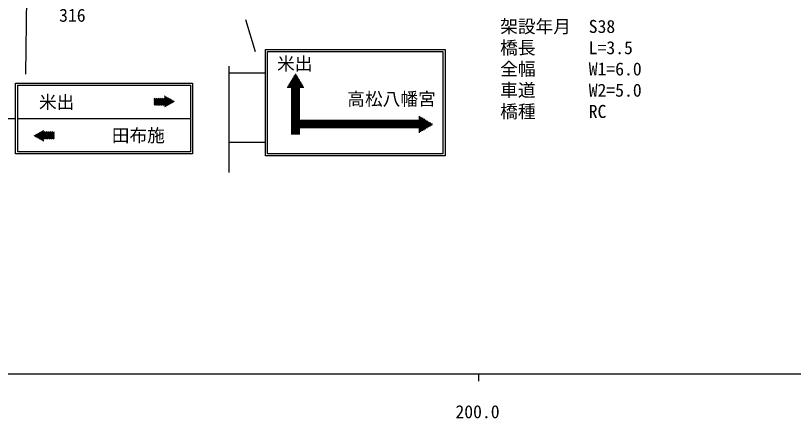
# Model space of a CAD drawing. Units: millimetres, scale not verified. Extents: x 40000 to 680000, y 20000 to 380000.
# Drawn here: x 202602 to 312462, y 198715 to 255593 of the extents above; entities that cross this region are included whole.
import ezdxf
from ezdxf.enums import TextEntityAlignment as Align

# ---------------------------------------------------------------- set-up
doc = ezdxf.new("R2010")
doc.units = ezdxf.units.MM
doc.header["$LTSCALE"] = 1000
for name, color, linetype, lineweight in [('M-STR-HTXT', 7, 'Continuous', 13), ('M-STR-STRC', 7, 'Continuous', 25), ('M-TTL-BAND', 7, 'Continuous', 25)]:
    doc.layers.add(name, color=color, linetype=linetype, lineweight=lineweight)
doc.styles.add('ＭＳ ゴシック', font='')
doc.styles.get('ＭＳ ゴシック').set_extended_font_data('MS Gothic')

msp = doc.modelspace()

# ---------------------------------------------------------------- linework, layer by layer
at = {"layer": 'M-STR-STRC'}
for p, q in [((204523, 284700), (203986, 247297)), ((235060, 255034), (236440, 250509)), ((237888, 235772), (237888, 250810)), ((237888, 250810), (263253, 250810)), ((238188, 236072), (238188, 250510)), ((238188, 250510), (262953, 250510)), ((262953, 250510), (262953, 236072)), ((263253, 250810), (263253, 235772)), ((232784, 233416), (232784, 248455)), ((232784, 247512), (237888, 247512)), ((242224, 247279), (242074, 247279)), ((242926, 246109), (241372, 246109)), ((242848, 246239), (241450, 246239)), ((242770, 246369), (241528, 246369)), ((242692, 246499), (241606, 246499)), ((242614, 246629), (241684, 246629)), ((242536, 246759), (241762, 246759)), ((242458, 246889), (241840, 246889)), ((242380, 247019), (241918, 247019)), ((242302, 247149), (241996, 247149)), ((202609, 236054), (202609, 246054)), ((202609, 246054), (227609, 246054)), ((202909, 236354), (202909, 245754)), ((202909, 245754), (227309, 245754)), ((227309, 245754), (227309, 236354)), ((227609, 246054), (227609, 236054)), ((243316, 245459), (240982, 245459)), ((243238, 245589), (241060, 245589)), ((243160, 245719), (241138, 245719)), ((243082, 245849), (241216, 245849)), ((243004, 245979), (241294, 245979)), ((242749, 245329), (241549, 245329)), ((242749, 245199), (241549, 245199)), ((242749, 245069), (241549, 245069)), ((224064, 243999), (222134, 242927)), ((223625, 243904), (222134, 243076)), ((223357, 243904), (222134, 243224)), ((223090, 243904), (222134, 243373)), ((222822, 243904), (222134, 243522)), ((222554, 243904), (222134, 243671)), ((222287, 243904), (222134, 243819)), ((224197, 243925), (222360, 242904)), ((223662, 244222), (223634, 244207)), ((223796, 244148), (223634, 244058)), ((223930, 244073), (223634, 243909)), ((242749, 244939), (241549, 244939)), ((242749, 244809), (241549, 244809)), ((242749, 244679), (241549, 244679)), ((242749, 244549), (241549, 244549)), ((242749, 244419), (241549, 244419)), ((242749, 244289), (241549, 244289)), ((242749, 244159), (241549, 244159)), ((242749, 244029), (241549, 244029)), ((242749, 243899), (241549, 243899)), ((224331, 243850), (222628, 242904)), ((224465, 243776), (222896, 242904)), ((224599, 243701), (223164, 242904)), ((224733, 243627), (223431, 242904)), ((224867, 243553), (223634, 242868)), ((225000, 243478), (223634, 242719)), ((242749, 243769), (241549, 243769)), ((242749, 243639), (241549, 243639)), ((242749, 243509), (241549, 243509)), ((242749, 243379), (241549, 243379)), ((242749, 243249), (241549, 243249)), ((242749, 243119), (241549, 243119)), ((242749, 242989), (241549, 242989)), ((242749, 242859), (241549, 242859)), ((242749, 242729), (241549, 242729)), ((242749, 242599), (241549, 242599)), ((242749, 242469), (241549, 242469)), ((242749, 242339), (241549, 242339)), ((242749, 242209), (241549, 242209)), ((242749, 242079), (241549, 242079)), ((242749, 241949), (241549, 241949)), ((242749, 241819), (241549, 241819)), ((198609, 241054), (202609, 241054)), ((202909, 241054), (227309, 241054)), ((242749, 241689), (241549, 241689)), ((242749, 241559), (241549, 241559)), ((242749, 241429), (241549, 241429)), ((242749, 241299), (241549, 241299)), ((242749, 241169), (241549, 241169)), ((242749, 241039), (241549, 241039)), ((242749, 240909), (241549, 240909)), ((260603, 240779), (241549, 240779)), ((260820, 240649), (241549, 240649)), ((259737, 241299), (259553, 241299)), ((259953, 241169), (259553, 241169)), ((260170, 241039), (259553, 241039)), ((260387, 240909), (259553, 240909)), ((261037, 240519), (241549, 240519)), ((261253, 240389), (241549, 240389)), ((261470, 240259), (241549, 240259)), ((261420, 240129), (241549, 240129)), ((261203, 239999), (241549, 239999)), ((260987, 239869), (241549, 239869)), ((260770, 239739), (241549, 239739)), ((242749, 239609), (241549, 239609)), ((260553, 239609), (259553, 239609)), ((205218, 238630), (206584, 239389)), ((205352, 238555), (206584, 239240)), ((205486, 238481), (206787, 239204)), ((205620, 238407), (207055, 239204)), ((205753, 238332), (207323, 239204)), ((205887, 238258), (207590, 239204)), ((206021, 238183), (207858, 239204)), ((206155, 238109), (208084, 239181)), ((206593, 238204), (208084, 239032)), ((206861, 238204), (208084, 238884)), ((207129, 238204), (208084, 238735)), ((207397, 238204), (208084, 238586)), ((207664, 238204), (208084, 238437)), ((242749, 239479), (241549, 239479)), ((242749, 239349), (241549, 239349)), ((242749, 239219), (241549, 239219)), ((242749, 239089), (241549, 239089)), ((242749, 238959), (241549, 238959)), ((242749, 238829), (241549, 238829)), ((260337, 239479), (259553, 239479)), ((260120, 239349), (259553, 239349)), ((259903, 239219), (259553, 239219)), ((259687, 239089), (259553, 239089)), ((206289, 238035), (206584, 238199)), ((206423, 237960), (206584, 238050)), ((206557, 237886), (206584, 237901)), ((207932, 238204), (208084, 238289)), ((232784, 237735), (237888, 237735)), ((227309, 236354), (202909, 236354)), ((227609, 236054), (202609, 236054)), ((263253, 235772), (237888, 235772)), ((262953, 236072), (238188, 236072))]:
    msp.add_line(p, q, dxfattribs=at)
at = {"layer": 'M-TTL-BAND'}
for p, q in [((40000, 205000), (579000, 205000)), ((268000, 205000), (268000, 204000))]:
    msp.add_line(p, q, dxfattribs=at)

# ---------------------------------------------------------------- texts
at = {"layer": 'M-STR-HTXT', "style": 'ＭＳ ゴシック'}
for s, p in [('架設年月\u3000S38', (271046, 252591)), ('橋長\u3000\u3000\u3000L=3.5', (271046, 249591)), ('全幅\u3000\u3000\u3000W1=6.0', (271046, 246591)), ('車道\u3000\u3000\u3000W2=5.0', (271046, 243591)), ('橋種\u3000\u3000\u3000RC', (271046, 240591))]:
    msp.add_text(s, height=1833, dxfattribs=at).set_placement(p, align=Align.BOTTOM_LEFT)
at = {"layer": 'M-STR-STRC', "style": 'ＭＳ ゴシック'}
for s, p in [('316', (208754, 254170)), ('米出', (239536, 247339)), ('高松八幡宮', (249447, 242351)), ('米出', (205903, 241903)), ('田布施', (216192, 237203))]:
    msp.add_text(s, height=1833, dxfattribs=at).set_placement(p, align=Align.BOTTOM_LEFT)
at = {"layer": 'M-TTL-BAND', "style": 'ＭＳ ゴシック'}
msp.add_text('200.0', height=1833, dxfattribs=at).set_placement((267844, 198195), align=Align.BOTTOM_CENTER)

doc.saveas('drawing.dxf')
